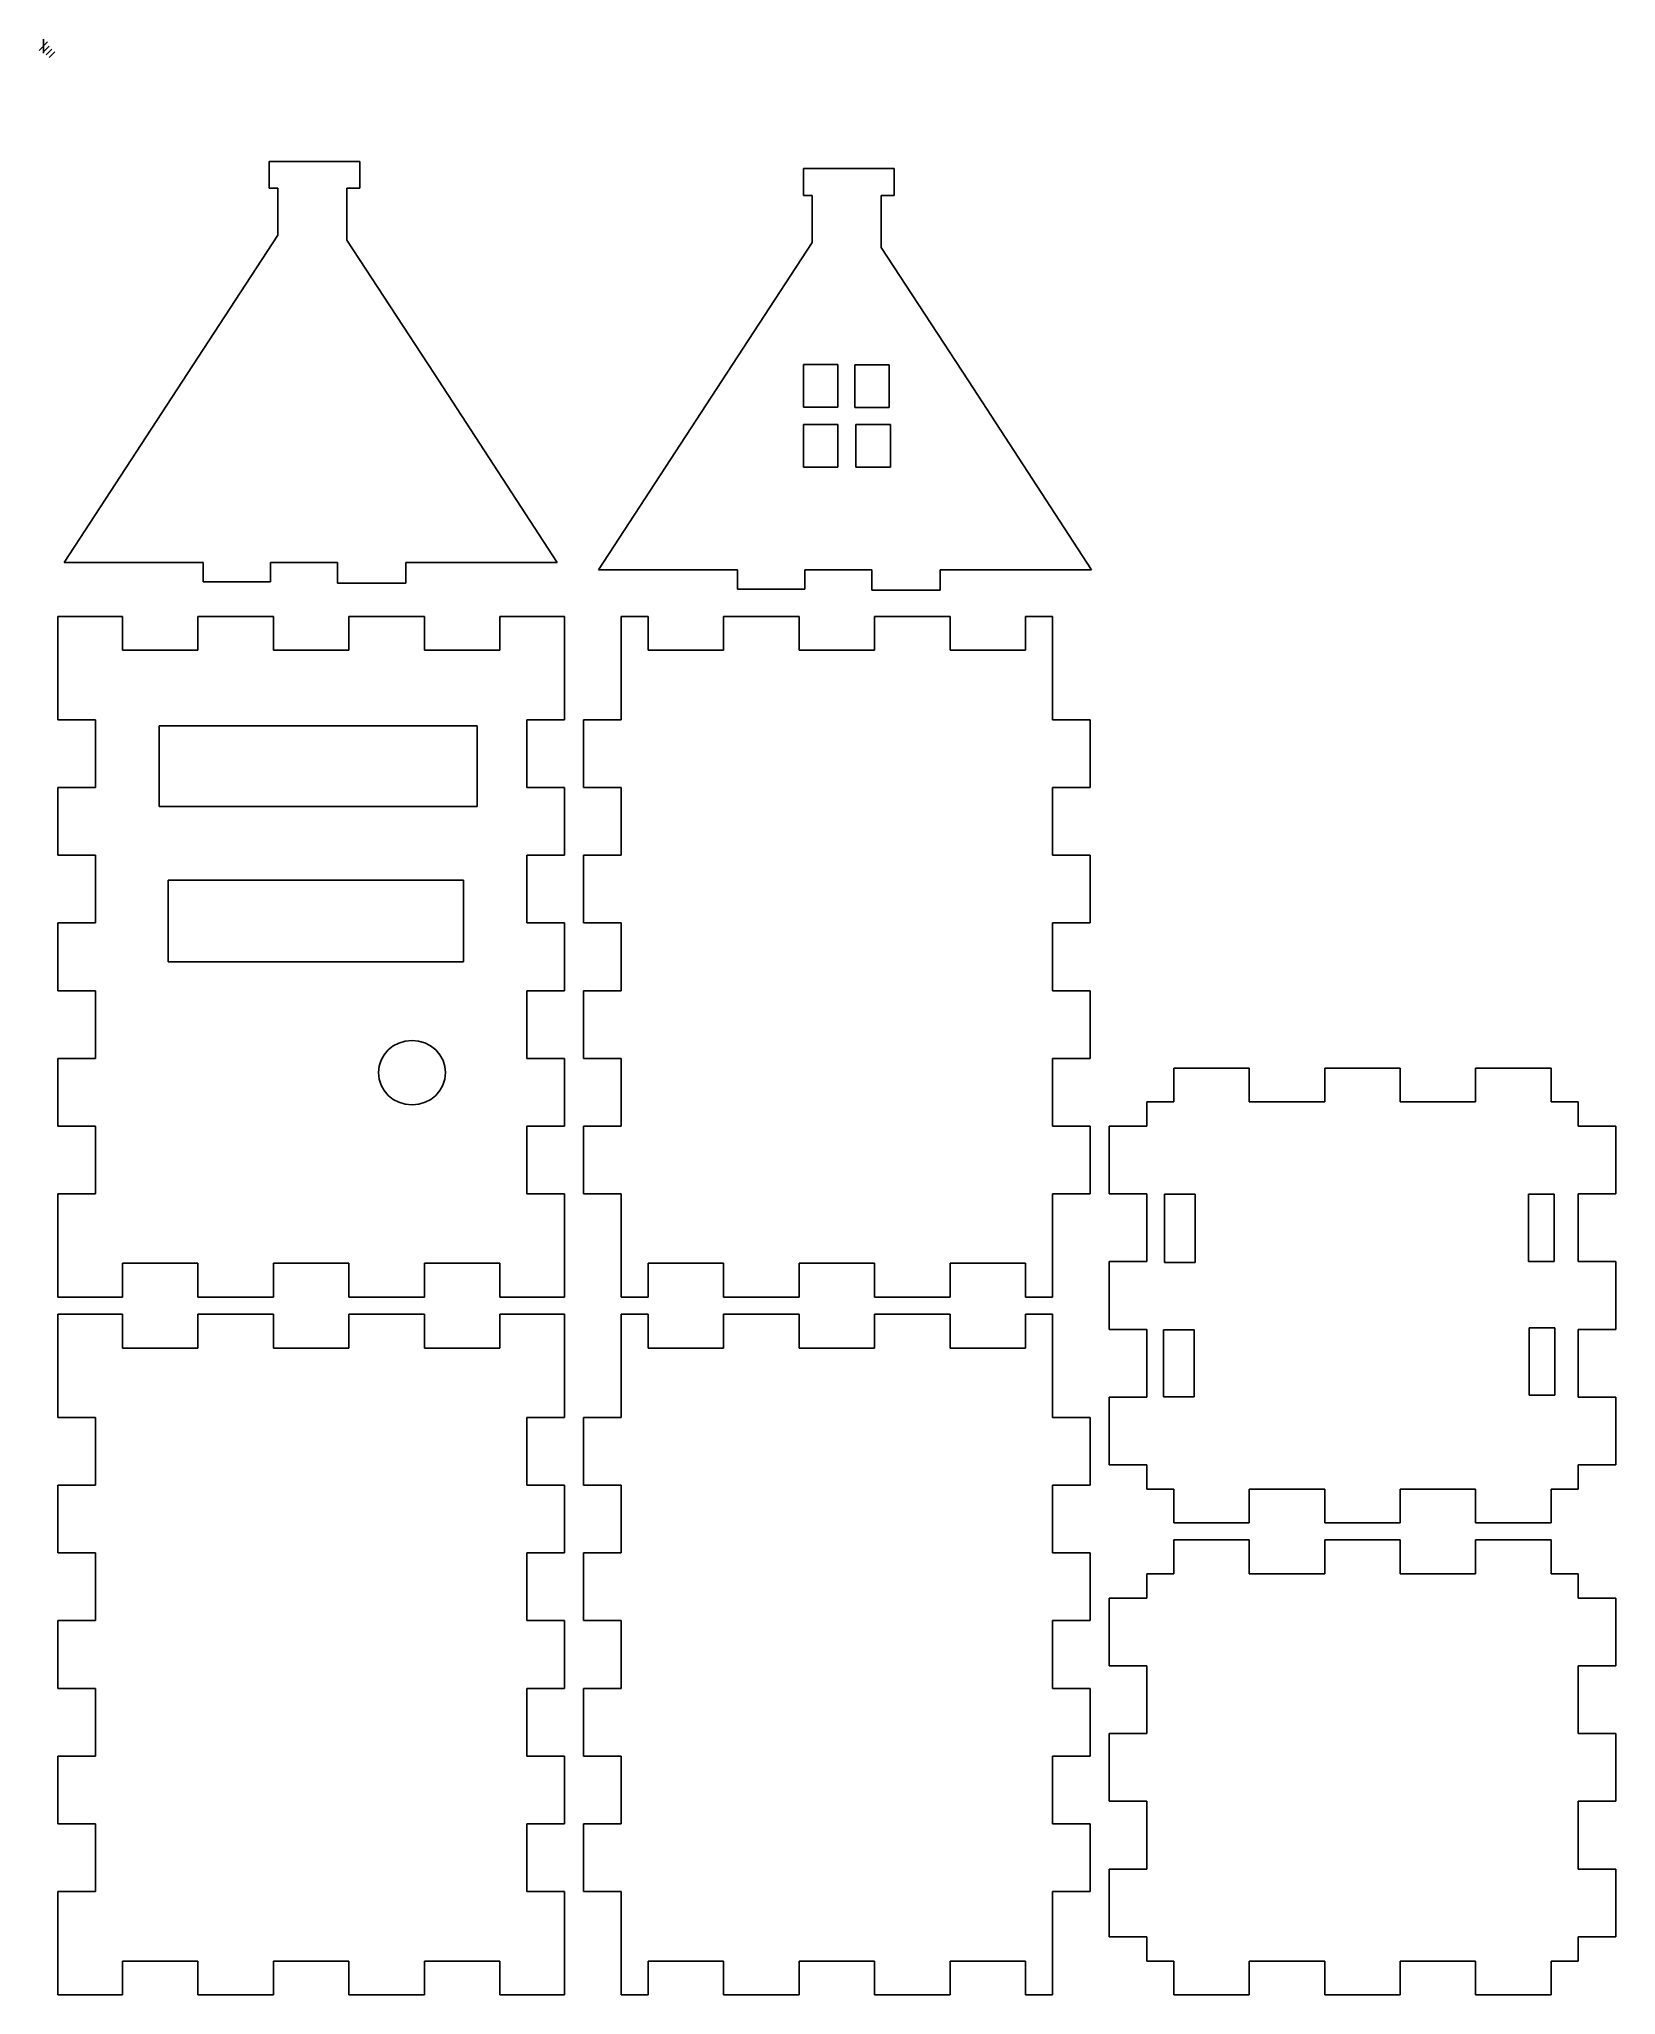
# Model space of a CAD drawing. Extents: x -1 to 293, y 56 to 421.
import ezdxf

# ---------------------------------------------------------------- set-up
doc = ezdxf.new("R2010")
doc.units = 0

msp = doc.modelspace()

# ---------------------------------------------------------------- linework, layer by layer
at = {"layer": 'back_outsideCutPath'}
for p, q in [((2.687614, 313.613913), (2.687614, 294.341949)), ((14.769572, 313.613913), (2.687614, 313.613913)), ((14.769572, 307.295062), (14.769572, 313.613913)), ((42.921804, 313.613913), (28.845673, 313.613913)), ((28.845673, 313.613913), (28.845673, 307.295062)), ((42.921804, 307.295062), (42.921804, 313.613913)), ((71.073763, 313.613913), (56.997783, 313.613913)), ((56.997783, 313.613913), (56.997783, 307.295062)), ((71.073763, 307.295062), (71.073763, 313.613913)), ((97.231976, 313.613913), (85.150049, 313.613913)), ((85.150049, 313.613913), (85.150049, 307.295062)), ((97.231976, 306.979364), (97.231976, 313.613913)), ((28.845673, 307.295062), (14.769572, 307.295062)), ((56.997783, 307.295062), (42.921804, 307.295062)), ((85.150049, 307.295062), (71.073763, 307.295062)), ((97.231976, 294.341949), (97.231976, 306.979364)), ((2.687614, 294.341949), (9.725664, 294.341949)), ((9.725664, 294.341949), (9.725664, 281.704809)), ((90.193991, 281.704809), (90.193991, 294.341949)), ((90.193991, 294.341949), (97.231976, 294.341949)), ((9.725664, 281.704809), (2.687614, 281.704809)), ((2.687614, 281.704809), (2.687614, 269.067666)), ((97.231976, 281.704809), (90.193991, 281.704809)), ((97.231976, 269.067666), (97.231976, 281.704809)), ((2.687614, 269.067666), (9.725664, 269.067666)), ((9.725664, 269.067666), (9.725664, 256.430245)), ((90.193991, 256.430245), (90.193991, 269.067666)), ((90.193991, 269.067666), (97.231976, 269.067666)), ((9.725664, 256.430245), (2.687614, 256.430245)), ((2.687614, 256.430245), (2.687614, 243.793105)), ((97.231976, 256.430245), (90.193991, 256.430245)), ((97.231976, 243.793105), (97.231976, 256.430245)), ((2.687614, 243.793105), (9.725664, 243.793105)), ((9.725664, 243.793105), (9.725664, 231.155962)), ((90.193991, 231.155962), (90.193991, 243.793105)), ((90.193991, 243.793105), (97.231976, 243.793105)), ((9.725664, 231.155962), (2.687614, 231.155962)), ((2.687614, 231.155962), (2.687614, 218.518541)), ((97.231976, 231.155962), (90.193991, 231.155962)), ((97.231976, 218.518541), (97.231976, 231.155962)), ((2.687614, 218.518541), (9.725664, 218.518541)), ((9.725664, 218.518541), (9.725664, 205.881401)), ((90.193991, 205.881401), (90.193991, 218.518541)), ((90.193991, 218.518541), (97.231976, 218.518541)), ((9.725664, 205.881401), (2.687614, 205.881401)), ((2.687614, 205.881401), (2.687614, 193.244261)), ((97.231976, 205.881401), (90.193991, 205.881401)), ((97.231976, 186.609726), (97.231976, 205.881401)), ((2.687614, 193.244261), (2.687614, 186.609726)), ((14.769572, 186.609726), (14.769572, 192.928288)), ((14.769572, 192.928288), (28.845673, 192.928288)), ((28.845673, 192.928288), (28.845673, 186.609726)), ((42.921804, 186.609726), (42.921804, 192.928288)), ((42.921804, 192.928288), (56.997783, 192.928288)), ((56.997783, 192.928288), (56.997783, 186.609726)), ((71.073763, 186.609726), (71.073763, 192.928288)), ((71.073763, 192.928288), (85.150049, 192.928288)), ((85.150049, 192.928288), (85.150049, 186.609726)), ((2.687614, 186.609726), (14.769572, 186.609726)), ((28.845673, 186.609726), (42.921804, 186.609726)), ((56.997783, 186.609726), (71.073763, 186.609726)), ((85.150049, 186.609726), (97.231976, 186.609726))]:
    msp.add_line(p, q, dxfattribs=at)
at = {"layer": 'bottom_outsideCutPath'}
for p, q in [((224.972233, 229.365463), (210.896258, 229.365463)), ((210.896258, 229.365463), (210.896258, 223.046895)), ((224.972233, 223.046895), (224.972233, 229.365463)), ((253.124509, 229.365463), (239.048522, 229.365463)), ((239.048522, 229.365463), (239.048522, 223.046895)), ((253.124509, 223.046895), (253.124509, 229.365463)), ((281.276746, 229.365463), (267.200455, 229.365463)), ((267.200455, 229.365463), (267.200455, 223.046895)), ((281.276746, 223.046895), (281.276746, 229.365463)), ((205.852317, 223.046895), (205.852317, 218.518541)), ((210.896258, 223.046895), (205.852317, 223.046895)), ((239.048522, 223.046895), (224.972233, 223.046895)), ((267.200455, 223.046895), (253.124509, 223.046895)), ((286.320704, 223.046895), (281.276746, 223.046895)), ((286.320704, 218.518541), (286.320704, 223.046895)), ((205.852317, 218.518541), (198.814329, 218.518541)), ((198.814329, 218.518541), (198.814329, 205.881401)), ((293.358691, 218.518541), (286.320704, 218.518541)), ((293.358691, 205.881401), (293.358691, 218.518541)), ((198.814329, 205.881401), (205.852317, 205.881401)), ((205.852317, 205.881401), (205.852317, 193.244261)), ((286.320704, 193.244261), (286.320704, 205.881401)), ((286.320704, 205.881401), (293.358691, 205.881401)), ((205.852317, 193.244261), (198.814329, 193.244261)), ((198.814329, 193.244261), (198.814329, 180.606845)), ((293.358691, 193.244261), (286.320704, 193.244261)), ((293.358691, 180.606845), (293.358691, 193.244261)), ((198.814329, 180.606845), (205.852317, 180.606845)), ((205.852317, 180.606845), (205.852317, 167.969673)), ((286.320704, 167.969673), (286.320704, 180.606845)), ((286.320704, 180.606845), (293.358691, 180.606845)), ((205.852317, 167.969673), (198.814329, 167.969673)), ((198.814329, 167.969673), (198.814329, 155.332554)), ((293.358691, 167.969673), (286.320704, 167.969673)), ((293.358691, 155.332554), (293.358691, 167.969673)), ((198.814329, 155.332554), (205.852317, 155.332554)), ((205.852317, 155.332554), (205.852317, 150.804216)), ((286.320704, 150.804216), (286.320704, 155.332554)), ((286.320704, 155.332554), (293.358691, 155.332554)), ((205.852317, 150.804216), (210.896258, 150.804216)), ((210.896258, 150.804216), (210.896258, 144.485339)), ((224.972233, 144.485339), (224.972233, 150.804216)), ((224.972233, 150.804216), (239.048522, 150.804216)), ((239.048522, 150.804216), (239.048522, 144.485339)), ((253.124509, 144.485339), (253.124509, 150.804216)), ((253.124509, 150.804216), (267.200455, 150.804216)), ((267.200455, 150.804216), (267.200455, 144.485339)), ((281.276746, 144.485339), (281.276746, 150.804216)), ((281.276746, 150.804216), (286.320704, 150.804216)), ((210.896258, 144.485339), (224.972233, 144.485339)), ((239.048522, 144.485339), (253.124509, 144.485339)), ((267.200455, 144.485339), (281.276746, 144.485339))]:
    msp.add_line(p, q, dxfattribs=at)
at = {"layer": 'front_outsideCutPath'}
for p, q in [((2.687614, 183.450292), (2.687614, 164.178596)), ((14.769572, 183.450292), (2.687614, 183.450292)), ((14.769572, 177.131733), (14.769572, 183.450292)), ((42.921804, 183.450292), (28.845673, 183.450292)), ((28.845673, 183.450292), (28.845673, 177.131733)), ((42.921804, 177.131733), (42.921804, 183.450292)), ((71.073763, 183.450292), (56.997783, 183.450292)), ((56.997783, 183.450292), (56.997783, 177.131733)), ((71.073763, 177.131733), (71.073763, 183.450292)), ((97.231976, 183.450292), (85.150049, 183.450292)), ((85.150049, 183.450292), (85.150049, 177.131733)), ((97.231976, 176.815768), (97.231976, 183.450292)), ((28.845673, 177.131733), (14.769572, 177.131733)), ((56.997783, 177.131733), (42.921804, 177.131733)), ((85.150049, 177.131733), (71.073763, 177.131733)), ((97.231976, 164.178596), (97.231976, 176.815768)), ((2.687614, 164.178596), (9.725664, 164.178596)), ((9.725664, 164.178596), (9.725664, 151.541186)), ((90.193991, 151.541186), (90.193991, 164.178596)), ((90.193991, 164.178596), (97.231976, 164.178596)), ((9.725664, 151.541186), (2.687614, 151.541186)), ((2.687614, 151.541186), (2.687614, 138.90404)), ((97.231976, 151.541186), (90.193991, 151.541186)), ((97.231976, 138.90404), (97.231976, 151.541186)), ((2.687614, 138.90404), (9.725664, 138.90404)), ((9.725664, 138.90404), (9.725664, 126.266895)), ((90.193991, 126.266895), (90.193991, 138.90404)), ((90.193991, 138.90404), (97.231976, 138.90404)), ((9.725664, 126.266895), (2.687614, 126.266895)), ((2.687614, 126.266895), (2.687614, 113.629485)), ((97.231976, 126.266895), (90.193991, 126.266895)), ((97.231976, 113.629485), (97.231976, 126.266895)), ((2.687614, 113.629485), (9.725664, 113.629485)), ((9.725664, 113.629485), (9.725664, 100.992339)), ((90.193991, 100.992339), (90.193991, 113.629485)), ((90.193991, 113.629485), (97.231976, 113.629485)), ((9.725664, 100.992339), (2.687614, 100.992339)), ((2.687614, 100.992339), (2.687614, 88.355194)), ((97.231976, 100.992339), (90.193991, 100.992339)), ((97.231976, 88.355194), (97.231976, 100.992339)), ((2.687614, 88.355194), (9.725664, 88.355194)), ((9.725664, 88.355194), (9.725664, 75.716672)), ((90.193991, 75.716672), (90.193991, 88.355194)), ((90.193991, 88.355194), (97.231976, 88.355194)), ((9.725664, 75.716672), (2.687614, 75.716672)), ((2.687614, 75.716672), (2.687614, 63.080638)), ((97.231976, 75.716672), (90.193991, 75.716672)), ((97.231976, 56.446378), (97.231976, 75.716672)), ((2.687614, 63.080638), (2.687614, 56.446378)), ((14.769572, 56.446378), (14.769572, 62.765784)), ((14.769572, 62.765784), (28.845673, 62.765784)), ((28.845673, 62.765784), (28.845673, 56.446378)), ((42.921804, 56.446378), (42.921804, 62.765784)), ((42.921804, 62.765784), (56.997783, 62.765784)), ((56.997783, 62.765784), (56.997783, 56.446378)), ((71.073763, 56.446378), (71.073763, 62.765784)), ((71.073763, 62.765784), (85.150049, 62.765784)), ((85.150049, 62.765784), (85.150049, 56.446378)), ((2.687614, 56.446378), (14.769572, 56.446378)), ((28.845673, 56.446378), (42.921804, 56.446378)), ((56.997783, 56.446378), (71.073763, 56.446378)), ((85.150049, 56.446378), (97.231976, 56.446378))]:
    msp.add_line(p, q, dxfattribs=at)
at = {"layer": 'Layer 1'}
for p, q in [((0.793749, 420.793749), (-0.793749, 419.206251)), ((0, 421.322915), (0, 418.677085)), ((1.058332, 420), (0, 418.941668)), ((1.587498, 419.470834), (0.529166, 418.412502)), ((2.116664, 418.941668), (1.058332, 417.883336)), ((21.584255, 293.192501), (80.940956, 293.192501)), ((21.584255, 278.160609), (21.584255, 293.192501)), ((80.940956, 293.192501), (80.940956, 278.160609)), ((80.940956, 278.160609), (21.584255, 278.160609))]:
    msp.add_line(p, q, dxfattribs=at)
at = {"layer": 'left_outsideCutPath'}
for p, q in [((107.789115, 183.450292), (107.789115, 164.178596)), ((112.833054, 183.450292), (107.789115, 183.450292)), ((112.833054, 177.131733), (112.833054, 183.450292)), ((140.985011, 183.450292), (126.909031, 183.450292)), ((126.909031, 183.450292), (126.909031, 177.131733)), ((140.985011, 177.131733), (140.985011, 183.450292)), ((169.137277, 183.450292), (155.061297, 183.450292)), ((155.061297, 183.450292), (155.061297, 177.131733)), ((169.137277, 177.131733), (169.137277, 183.450292)), ((188.257193, 183.450292), (183.213254, 183.450292)), ((183.213254, 183.450292), (183.213254, 177.131733)), ((188.257193, 176.815768), (188.257193, 183.450292)), ((126.909031, 177.131733), (112.833054, 177.131733)), ((155.061297, 177.131733), (140.985011, 177.131733)), ((183.213254, 177.131733), (169.137277, 177.131733)), ((188.257193, 164.178596), (188.257193, 176.815768)), ((107.789115, 164.178596), (100.751125, 164.178596)), ((100.751125, 164.178596), (100.751125, 151.541186)), ((195.29518, 164.178596), (188.257193, 164.178596)), ((195.29518, 151.541186), (195.29518, 164.178596)), ((100.751125, 151.541186), (107.789115, 151.541186)), ((107.789115, 151.541186), (107.789115, 138.90404)), ((188.257193, 138.90404), (188.257193, 151.541186)), ((188.257193, 151.541186), (195.29518, 151.541186)), ((107.789115, 138.90404), (100.751125, 138.90404)), ((100.751125, 138.90404), (100.751125, 126.266895)), ((195.29518, 138.90404), (188.257193, 138.90404)), ((195.29518, 126.266895), (195.29518, 138.90404)), ((100.751125, 126.266895), (107.789115, 126.266895)), ((107.789115, 126.266895), (107.789115, 113.629485)), ((188.257193, 113.629485), (188.257193, 126.266895)), ((188.257193, 126.266895), (195.29518, 126.266895)), ((107.789115, 113.629485), (100.751125, 113.629485)), ((100.751125, 113.629485), (100.751125, 100.992339)), ((195.29518, 113.629485), (188.257193, 113.629485)), ((195.29518, 100.992339), (195.29518, 113.629485)), ((100.751125, 100.992339), (107.789115, 100.992339)), ((107.789115, 100.992339), (107.789115, 88.355194)), ((188.257193, 88.355194), (188.257193, 100.992339)), ((188.257193, 100.992339), (195.29518, 100.992339)), ((107.789115, 88.355194), (100.751125, 88.355194)), ((100.751125, 88.355194), (100.751125, 75.716672)), ((195.29518, 88.355194), (188.257193, 88.355194)), ((195.29518, 75.716672), (195.29518, 88.355194)), ((100.751125, 75.716672), (107.789115, 75.716672)), ((107.789115, 75.716672), (107.789115, 63.080638)), ((188.257193, 56.446378), (188.257193, 75.716672)), ((188.257193, 75.716672), (195.29518, 75.716672)), ((107.789115, 63.080638), (107.789115, 56.446378)), ((112.833054, 56.446378), (112.833054, 62.765784)), ((112.833054, 62.765784), (126.909031, 62.765784)), ((126.909031, 62.765784), (126.909031, 56.446378)), ((140.985011, 56.446378), (140.985011, 62.765784)), ((140.985011, 62.765784), (155.061297, 62.765784)), ((155.061297, 62.765784), (155.061297, 56.446378)), ((169.137277, 56.446378), (169.137277, 62.765784)), ((169.137277, 62.765784), (183.213254, 62.765784)), ((183.213254, 62.765784), (183.213254, 56.446378)), ((107.789115, 56.446378), (112.833054, 56.446378)), ((126.909031, 56.446378), (140.985011, 56.446378)), ((155.061297, 56.446378), (169.137277, 56.446378)), ((183.213254, 56.446378), (188.257193, 56.446378))]:
    msp.add_line(p, q, dxfattribs=at)
at = {"layer": 'right_outsideCutPath'}
for p, q in [((42.123358, 398.519293), (42.123358, 393.489115)), ((59.024116, 398.519293), (42.123358, 398.519293)), ((59.024116, 393.489115), (59.024116, 398.519293)), ((141.796222, 397.15513), (141.796222, 392.124952)), ((158.69698, 397.15513), (141.796222, 397.15513)), ((158.69698, 392.124952), (158.69698, 397.15513)), ((42.123358, 393.489115), (43.748581, 393.489115)), ((43.748581, 393.489115), (43.748581, 384.736689)), ((56.640284, 383.815299), (56.640284, 393.489115)), ((56.640284, 393.489115), (59.024116, 393.489115)), ((141.796222, 392.124952), (143.421444, 392.124952)), ((143.421444, 392.124952), (143.421444, 383.372525)), ((156.313148, 382.451136), (156.313148, 392.124952)), ((156.313148, 392.124952), (158.69698, 392.124952)), ((43.748581, 384.736689), (26.900536, 358.911941)), ((72.887331, 358.911941), (56.640284, 383.815299)), ((143.421444, 383.372525), (126.573399, 357.547777)), ((172.560195, 357.547777), (156.313148, 382.451136)), ((26.900536, 358.911941), (3.906619, 323.667625)), ((95.881261, 323.667625), (72.887331, 358.911941)), ((141.777725, 360.629661), (148.201044, 360.629661)), ((141.777725, 352.638459), (141.777725, 360.629661)), ((148.201044, 360.629661), (148.201044, 352.638459)), ((151.381212, 360.561108), (157.804531, 360.561108)), ((151.381212, 352.569906), (151.381212, 360.561108)), ((157.804531, 360.561108), (157.804531, 352.569906)), ((126.573399, 357.547777), (103.579483, 322.303461)), ((195.554125, 322.303461), (172.560195, 357.547777)), ((148.201044, 352.638459), (141.777725, 352.638459)), ((157.804531, 352.569906), (151.381212, 352.569906)), ((141.777725, 349.429728), (148.201044, 349.429728)), ((141.777725, 341.438526), (141.777725, 349.429728)), ((148.201044, 349.429728), (148.201044, 341.438526)), ((151.599223, 349.429728), (158.022543, 349.429728)), ((151.599223, 341.438526), (151.599223, 349.429728)), ((158.022543, 349.429728), (158.022543, 341.438526)), ((148.201044, 341.438526), (141.777725, 341.438526)), ((158.022543, 341.438526), (151.599223, 341.438526)), ((3.906619, 323.667625), (29.817666, 323.667625)), ((29.817666, 323.667625), (29.817666, 320.059065)), ((42.385875, 320.059065), (42.385875, 323.667625)), ((42.385875, 323.667625), (49.893933, 323.667625)), ((49.893933, 323.667625), (54.877087, 323.667625)), ((54.877087, 323.667625), (54.877087, 319.849774)), ((67.647344, 319.849774), (67.647344, 323.667625)), ((67.647344, 323.667625), (95.881261, 323.667625)), ((103.579483, 322.303461), (129.49053, 322.303461)), ((129.49053, 322.303461), (129.49053, 318.694901)), ((142.058739, 318.694901), (142.058739, 322.303461)), ((142.058739, 322.303461), (149.566797, 322.303461)), ((149.566797, 322.303461), (154.549951, 322.303461)), ((154.549951, 322.303461), (154.549951, 318.485611)), ((167.320208, 318.485611), (167.320208, 322.303461)), ((167.320208, 322.303461), (195.554125, 322.303461)), ((29.817666, 320.059065), (42.385875, 320.059065)), ((54.877087, 319.849774), (67.647344, 319.849774)), ((129.49053, 318.694901), (142.058739, 318.694901)), ((154.549951, 318.485611), (167.320208, 318.485611)), ((107.789115, 313.613913), (107.789115, 294.341949)), ((112.833054, 313.613913), (107.789115, 313.613913)), ((112.833054, 307.295062), (112.833054, 313.613913)), ((140.985011, 313.613913), (126.909031, 313.613913)), ((126.909031, 313.613913), (126.909031, 307.295062)), ((140.985011, 307.295062), (140.985011, 313.613913)), ((169.137277, 313.613913), (155.061297, 313.613913)), ((155.061297, 313.613913), (155.061297, 307.295062)), ((169.137277, 307.295062), (169.137277, 313.613913)), ((188.257193, 313.613913), (183.213254, 313.613913)), ((183.213254, 313.613913), (183.213254, 307.295062)), ((188.257193, 306.979364), (188.257193, 313.613913)), ((126.909031, 307.295062), (112.833054, 307.295062)), ((155.061297, 307.295062), (140.985011, 307.295062)), ((183.213254, 307.295062), (169.137277, 307.295062)), ((188.257193, 294.341949), (188.257193, 306.979364)), ((107.789115, 294.341949), (100.751125, 294.341949)), ((100.751125, 294.341949), (100.751125, 281.704809)), ((195.29518, 294.341949), (188.257193, 294.341949)), ((195.29518, 281.704809), (195.29518, 294.341949)), ((100.751125, 281.704809), (107.789115, 281.704809)), ((107.789115, 281.704809), (107.789115, 269.067666)), ((188.257193, 269.067666), (188.257193, 281.704809)), ((188.257193, 281.704809), (195.29518, 281.704809)), ((107.789115, 269.067666), (100.751125, 269.067666)), ((100.751125, 269.067666), (100.751125, 256.430245)), ((195.29518, 269.067666), (188.257193, 269.067666)), ((195.29518, 256.430245), (195.29518, 269.067666)), ((23.298609, 264.383121), (78.387107, 264.383121)), ((23.298609, 249.156645), (23.298609, 264.383121)), ((78.387107, 264.383121), (78.387107, 249.156645)), ((100.751125, 256.430245), (107.789115, 256.430245)), ((107.789115, 256.430245), (107.789115, 243.793105)), ((188.257193, 243.793105), (188.257193, 256.430245)), ((188.257193, 256.430245), (195.29518, 256.430245)), ((78.387107, 249.156645), (23.298609, 249.156645)), ((107.789115, 243.793105), (100.751125, 243.793105)), ((100.751125, 243.793105), (100.751125, 231.155962)), ((195.29518, 243.793105), (188.257193, 243.793105)), ((195.29518, 231.155962), (195.29518, 243.793105)), ((66.339952, 234.031209), (65.276343, 233.477684)), ((67.515303, 234.381027), (66.339952, 234.031209)), ((68.777217, 234.502998), (67.515303, 234.381027)), ((70.004483, 234.386575), (68.777217, 234.502998)), ((68.777217, 234.502998), (68.777217, 234.502998)), ((71.173396, 234.046004), (70.004483, 234.386575)), ((72.25111, 233.494329), (71.173396, 234.046004)), ((63.007761, 230.836294), (62.642912, 229.709364)), ((63.585069, 231.856085), (63.007761, 230.836294)), ((64.349656, 232.744596), (63.585069, 231.856085)), ((65.276343, 233.477684), (64.349656, 232.744596)), ((73.204778, 232.744596), (72.25111, 233.494329)), ((73.986725, 231.830216), (73.204778, 232.744596)), ((74.562104, 230.796901), (73.986725, 231.830216)), ((74.917309, 229.676143), (74.562104, 230.796901)), ((100.751125, 231.155962), (107.789115, 231.155962)), ((107.789115, 231.155962), (107.789115, 218.518541)), ((188.257193, 218.518541), (188.257193, 231.155962)), ((188.257193, 231.155962), (195.29518, 231.155962)), ((62.642912, 229.709364), (62.5157, 228.499438)), ((62.5157, 228.499438), (62.642912, 227.289511)), ((62.642912, 227.289511), (63.007761, 226.162581)), ((74.546673, 226.162581), (74.911522, 227.289511)), ((74.911522, 227.289511), (75.038734, 228.499438)), ((75.038734, 228.499438), (74.917309, 229.676143)), ((63.007761, 226.162581), (63.585069, 225.14279)), ((63.585069, 225.14279), (64.349656, 224.254279)), ((64.349656, 224.254279), (65.276343, 223.521191)), ((65.276343, 223.521191), (66.339952, 222.967667)), ((66.339952, 222.967667), (67.515303, 222.617848)), ((67.515303, 222.617848), (68.777217, 222.495877)), ((68.777217, 222.495877), (70.039131, 222.617848)), ((70.039131, 222.617848), (71.214482, 222.967667)), ((71.214482, 222.967667), (72.278091, 223.521191)), ((72.278091, 223.521191), (73.204778, 224.254279)), ((73.204778, 224.254279), (73.969365, 225.14279)), ((73.969365, 225.14279), (74.546673, 226.162581)), ((107.789115, 218.518541), (100.751125, 218.518541)), ((100.751125, 218.518541), (100.751125, 205.881401)), ((195.29518, 218.518541), (188.257193, 218.518541)), ((195.29518, 205.881401), (195.29518, 218.518541)), ((100.751125, 205.881401), (107.789115, 205.881401)), ((107.789115, 205.881401), (107.789115, 193.244261)), ((188.257193, 186.609726), (188.257193, 205.881401)), ((188.257193, 205.881401), (195.29518, 205.881401)), ((209.149481, 205.805876), (214.897353, 205.805876)), ((209.149481, 193.058013), (209.149481, 205.805876)), ((214.897353, 205.805876), (214.897353, 193.058013)), ((277.071358, 205.825042), (281.843256, 205.825042)), ((277.071358, 193.256936), (277.071358, 205.825042)), ((281.843256, 205.825042), (281.843256, 193.256936)), ((107.789115, 193.244261), (107.789115, 186.609726)), ((112.833054, 186.609726), (112.833054, 192.928288)), ((112.833054, 192.928288), (126.909031, 192.928288)), ((126.909031, 192.928288), (126.909031, 186.609726)), ((140.985011, 186.609726), (140.985011, 192.928288)), ((140.985011, 192.928288), (155.061297, 192.928288)), ((155.061297, 192.928288), (155.061297, 186.609726)), ((169.137277, 186.609726), (169.137277, 192.928288)), ((169.137277, 192.928288), (183.213254, 192.928288)), ((183.213254, 192.928288), (183.213254, 186.609726)), ((214.897353, 193.058013), (209.149481, 193.058013)), ((281.843256, 193.256936), (277.071358, 193.256936)), ((107.789115, 186.609726), (112.833054, 186.609726)), ((126.909031, 186.609726), (140.985011, 186.609726)), ((155.061297, 186.609726), (169.137277, 186.609726)), ((183.213254, 186.609726), (188.257193, 186.609726)), ((208.93877, 180.544827), (214.688602, 180.544827)), ((208.93877, 167.998785), (208.93877, 180.544827)), ((214.688602, 180.544827), (214.688602, 167.998785)), ((277.201269, 180.893098), (281.973167, 180.893098)), ((277.201269, 168.324991), (277.201269, 180.893098)), ((281.973167, 180.893098), (281.973167, 168.324991)), ((214.688602, 167.998785), (208.93877, 167.998785)), ((281.973167, 168.324991), (277.201269, 168.324991))]:
    msp.add_line(p, q, dxfattribs=at)
at = {"layer": 'top_outsideCutPath'}
for p, q in [((224.972233, 141.326218), (210.896258, 141.326218)), ((210.896258, 141.326218), (210.896258, 135.007632)), ((224.972233, 135.007632), (224.972233, 141.326218)), ((253.124509, 141.326218), (239.048522, 141.326218)), ((239.048522, 141.326218), (239.048522, 135.007632)), ((253.124509, 135.007632), (253.124509, 141.326218)), ((281.276746, 141.326218), (267.200455, 141.326218)), ((267.200455, 141.326218), (267.200455, 135.007632)), ((281.276746, 135.007632), (281.276746, 141.326218)), ((205.852317, 135.007632), (205.852317, 130.479294)), ((210.896258, 135.007632), (205.852317, 135.007632)), ((239.048522, 135.007632), (224.972233, 135.007632)), ((267.200455, 135.007632), (253.124509, 135.007632)), ((286.320704, 135.007632), (281.276746, 135.007632)), ((286.320704, 130.479294), (286.320704, 135.007632)), ((205.852317, 130.479294), (198.814329, 130.479294)), ((198.814329, 130.479294), (198.814329, 117.841858)), ((293.358691, 130.479294), (286.320704, 130.479294)), ((293.358691, 117.841858), (293.358691, 130.479294)), ((198.814329, 117.841858), (205.852317, 117.841858)), ((205.852317, 117.841858), (205.852317, 105.204712)), ((286.320704, 105.204712), (286.320704, 117.841858)), ((286.320704, 117.841858), (293.358691, 117.841858)), ((205.852317, 105.204712), (198.814329, 105.204712)), ((198.814329, 105.204712), (198.814329, 92.567593)), ((293.358691, 105.204712), (286.320704, 105.204712)), ((293.358691, 92.567593), (293.358691, 105.204712)), ((198.814329, 92.567593), (205.852317, 92.567593)), ((205.852317, 92.567593), (205.852317, 79.929601)), ((286.320704, 79.929601), (286.320704, 92.567593)), ((286.320704, 92.567593), (293.358691, 92.567593)), ((205.852317, 79.929601), (198.814329, 79.929601)), ((198.814329, 79.929601), (198.814329, 67.293567)), ((293.358691, 79.929601), (286.320704, 79.929601)), ((293.358691, 67.293567), (293.358691, 79.929601)), ((198.814329, 67.293567), (205.852317, 67.293567)), ((205.852317, 67.293567), (205.852317, 62.765784)), ((286.320704, 62.765784), (286.320704, 67.293567)), ((286.320704, 67.293567), (293.358691, 67.293567)), ((205.852317, 62.765784), (210.896258, 62.765784)), ((210.896258, 62.765784), (210.896258, 56.446378)), ((224.972233, 56.446378), (224.972233, 62.765784)), ((224.972233, 62.765784), (239.048522, 62.765784)), ((239.048522, 62.765784), (239.048522, 56.446378)), ((253.124509, 56.446378), (253.124509, 62.765784)), ((253.124509, 62.765784), (267.200455, 62.765784)), ((267.200455, 62.765784), (267.200455, 56.446378)), ((281.276746, 56.446378), (281.276746, 62.765784)), ((281.276746, 62.765784), (286.320704, 62.765784)), ((210.896258, 56.446378), (224.972233, 56.446378)), ((239.048522, 56.446378), (253.124509, 56.446378)), ((267.200455, 56.446378), (281.276746, 56.446378))]:
    msp.add_line(p, q, dxfattribs=at)

doc.saveas('drawing.dxf')
